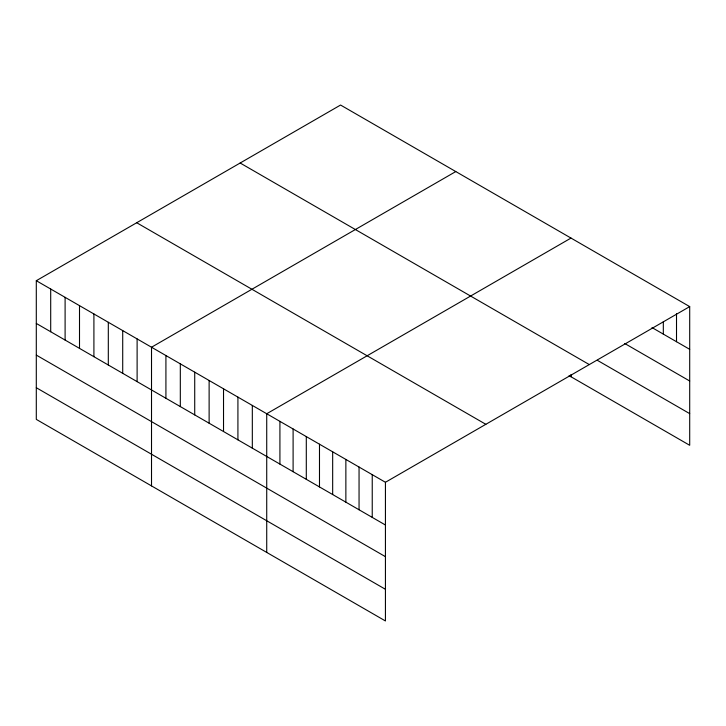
<?xml version="1.0" encoding="UTF-8"?>
<svg xmlns="http://www.w3.org/2000/svg" width="726" height="726" viewBox="0 0 726 726"><rect width="100%" height="100%" fill="white"/><g stroke="black" fill="none" stroke-linecap="round" stroke-linejoin="round"><path stroke-width="1.09" d="M36.3 280.708L385.433 482.282L385.433 620.957L36.3 419.392L36.3 280.708L340.567 105.043L689.7 306.608L689.7 445.292L569.075 375.651M455.783 171.563L151.516 347.228L151.516 485.903M570.999 238.074L266.723 413.747L266.723 552.422M385.433 482.282L689.7 306.608M652.012 327.58L689.7 349.333M624.696 343.471L689.7 381.005M597.371 360.323L689.7 413.629M240.161 163.014L589.294 364.579M136.706 222.737L485.839 424.311M36.3 323.433L385.433 525.007M36.3 355.096L385.433 556.67M36.3 387.72L385.433 589.294M676.514 313.614L676.514 341.719M663.319 321.736L663.319 334.105M570.999 374.498L570.999 376.758M372.238 474.668L372.238 517.393M359.052 467.045L359.052 509.779M345.866 459.431L345.866 502.156M332.671 451.817L332.671 494.542M319.485 444.203L319.485 486.928M306.299 436.589L306.299 479.314M293.104 428.975L293.104 471.7M279.918 421.361L279.918 464.086M252.321 405.426L252.321 448.16M237.919 397.113L237.919 439.838M223.526 388.8L223.526 431.525M209.124 380.488L209.124 423.213M194.722 372.175L194.722 414.9M180.32 363.853L180.32 406.587M165.918 355.54L165.918 398.265M137.114 338.915L137.114 381.64M122.712 330.593L122.712 373.327M108.31 322.28L108.31 365.006M93.908 313.968L93.908 356.693M79.506 305.655L79.506 348.38M65.104 297.342L65.104 340.067M50.702 289.021L50.702 331.746"/></g></svg>
